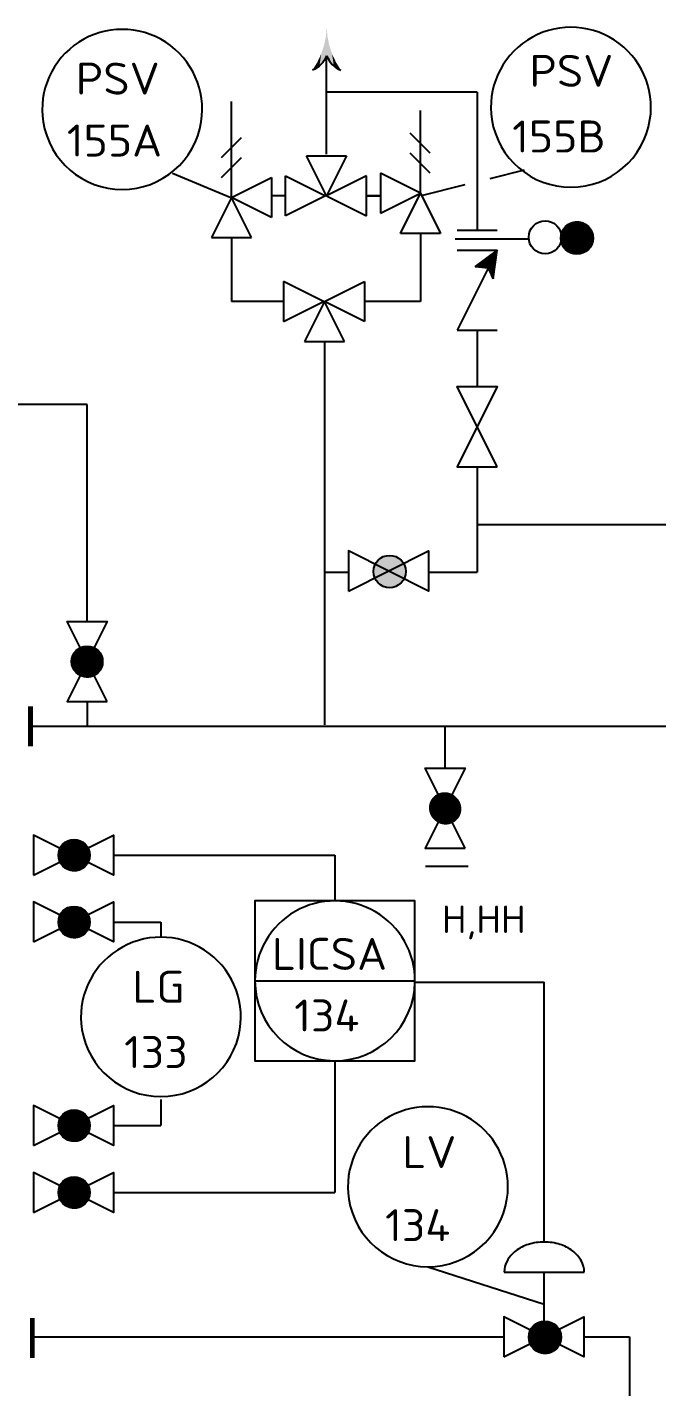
# Model space of a CAD drawing. Extents: x 270 to 589, y 86 to 206.
# Drawn here: x 492.46 to 495.21, y 99.97 to 105.91 of the extents above; entities that cross this region are included whole.
import ezdxf

# ---------------------------------------------------------------- set-up
doc = ezdxf.new("R2010")
doc.units = 0
doc.header["$MEASUREMENT"] = 0
doc.layers.get('0').update_dxf_attribs({"linetype": 'CONTINUOUS'})
doc.layers.add('IN-MIN-PROC', color=7, linetype='CONTINUOUS')
doc.styles.add('S1', font='SIMPLEX.shx')
doc.styles.add('SIMPLEX', font='SIMPLEX')

msp = doc.modelspace()

# ---------------------------------------------------------------- hatches: boundary and pattern name
h = msp.add_hatch()
h.set_pattern_fill('ANSI31', color=2, scale=0.0014, angle=90, style=0)
h.set_pattern_definition([(135, (511.57066495, -479.8263216), (-0.00012374368671, -0.00012374368671), [])])
h.paths.add_polyline_path([(494.4985, 104.8134), (494.5153, 104.9386), (494.4196, 104.8677), (494.4764, 104.8608)])
h = msp.add_hatch()
h.set_pattern_fill('ANSI31', color=2, scale=0.0001, style=0)
h.set_pattern_definition([(45, (55.027547742, -47.194257766), (-8.83883476483e-06, 8.83883476483e-06), [])])
edge = h.paths.add_edge_path()
edge.add_arc((494.0453, 103.533), 0.0708, 0, 360)
h = msp.add_hatch()
h.set_pattern_fill('ANSI31', color=2, scale=0.0014, style=0)
h.set_pattern_definition([(45, (-106.40738786, 85.36328621), (-0.00012374368671, 0.00012374368671), [])])
edge = h.paths.add_edge_path()
edge.add_arc((492.7222, 103.1393), 0.0678, 0, 360)
h = msp.add_hatch()
h.set_pattern_fill('ANSI31', color=2, scale=0.0014, style=0)
h.set_pattern_definition([(45, (-104.84063683, 84.72179733), (-0.00012374368671, 0.00012374368671), [])])
edge = h.paths.add_edge_path()
edge.add_arc((494.289, 102.4978), 0.0678, 0, 360)
h = msp.add_hatch()
h.set_pattern_fill('ANSI31', color=2, scale=0.0014, style=0)
h.set_pattern_definition([(45, (-105.26102614, 91.92738602), (-0.00012374368671, 0.00012374368671), [])])
edge = h.paths.add_edge_path()
edge.add_arc((492.6648, 102.2924), 0.0685, 0, 360)
h = msp.add_hatch()
h.set_pattern_fill('ANSI31', color=2, scale=0.0014, style=0)
h.set_pattern_definition([(45, (-105.26102614, 91.6348796), (-0.00012374368671, 0.00012374368671), [])])
edge = h.paths.add_edge_path()
edge.add_arc((492.6648, 101.9999), 0.0685, 0, 360)
h = msp.add_hatch()
h.set_pattern_fill('ANSI31', color=2, scale=0.0014, style=0)
h.set_pattern_definition([(45, (-105.26102614, 90.7443992), (-0.00012374368671, 0.00012374368671), [])])
edge = h.paths.add_edge_path()
edge.add_arc((492.6648, 101.1095), 0.0685, 0, 360)
h = msp.add_hatch()
h.set_pattern_fill('ANSI31', color=2, scale=0.0014, style=0)
h.set_pattern_definition([(45, (-105.26102614, 90.45189278), (-0.00012374368671, 0.00012374368671), [])])
edge = h.paths.add_edge_path()
edge.add_arc((492.6648, 100.817), 0.0685, 0, 360)
h = msp.add_hatch()
h.set_pattern_fill('ANSI31', color=2, scale=0.0014, style=0)
h.set_pattern_definition([(45, (-99.1070699, 90.84930402), (-0.00012374368671, 0.00012374368671), [])])
edge = h.paths.add_edge_path()
edge.add_arc((494.7246, 100.1839), 0.0708, 0, 360)

# ---------------------------------------------------------------- linework, layer by layer
at = {"color": 5, "linetype": 'CONTINUOUS'}
for p, q in [((493.7699, 105.3588), (493.7699, 105.7884)), ((494.4278, 105.6298), (493.7699, 105.6298)), ((494.4278, 105.6298), (494.4278, 105.0261)), ((493.5895, 105.1758), (493.5288, 105.1758)), ((494.0047, 105.1758), (493.9438, 105.1758)), ((493.3538, 104.9943), (493.3538, 104.7143)), ((494.1797, 105.0123), (494.1797, 104.7143)), ((493.5817, 104.7143), (493.3538, 104.7143)), ((494.1797, 104.7143), (493.936, 104.7143)), ((494.4278, 104.5886), (494.4278, 104.3417)), ((493.761, 104.5393), (493.761, 102.862)), ((494.4278, 103.9917), (494.4278, 103.5307)), ((495.7111, 103.7377), (494.4278, 103.7377)), ((493.761, 103.5307), (493.866, 103.5307)), ((494.216, 103.5307), (494.4278, 103.5307)), ((492.7222, 102.9643), (492.7222, 102.856)), ((492.4744, 102.857), (493.625, 102.857)), ((493.625, 102.857), (495.6776, 102.857)), ((492.8377, 102.2924), (493.8063, 102.2924)), ((493.8063, 102.2924), (493.8063, 102.0926)), ((492.8377, 101.9999), (493.0439, 101.9999)), ((493.8063, 101.3926), (493.8063, 100.8169)), ((492.8377, 101.1094), (493.0439, 101.1094)), ((492.8377, 100.8169), (493.8063, 100.8169)), ((492.4825, 100.1862), (494.5452, 100.1862)), ((494.8952, 100.1862), (495.0952, 100.1862)), ((495.0952, 100.1862), (495.0952, 96.9087))]:
    msp.add_line(p, q, dxfattribs=at)
at = {"color": 2}
for p, q in [((493.3538, 105.1693), (493.3538, 105.5882)), ((494.1797, 105.1873), (494.1797, 105.5498)), ((494.2234, 105.3623), (494.1359, 105.4498)), ((493.31, 105.3443), (493.3975, 105.4318)), ((493.31, 105.2568), (493.3975, 105.3443)), ((493.7688, 105.1758), (493.6813, 105.3508)), ((493.6813, 105.3508), (493.8563, 105.3508)), ((493.8563, 105.3508), (493.7688, 105.1758)), ((494.2234, 105.2748), (494.1359, 105.3623)), ((493.5895, 105.2633), (493.7645, 105.1758)), ((493.5895, 105.0883), (493.5895, 105.2633)), ((493.9438, 105.2633), (493.7688, 105.1758)), ((493.9438, 105.0883), (493.9438, 105.2633)), ((494.0047, 105.2748), (494.0047, 105.0998)), ((494.1797, 105.1873), (494.0047, 105.2748)), ((493.3538, 105.1693), (493.5288, 105.2568)), ((493.5288, 105.2568), (493.5288, 105.0818)), ((493.3538, 105.1693), (493.2663, 104.9943)), ((493.4413, 104.9943), (493.3538, 105.1693)), ((493.5288, 105.0818), (493.3538, 105.1693)), ((493.7645, 105.1758), (493.5895, 105.0883)), ((493.7688, 105.1758), (493.9438, 105.0883)), ((494.0047, 105.0998), (494.1797, 105.1873)), ((494.0922, 105.0123), (494.1797, 105.1873)), ((494.1797, 105.1873), (494.2672, 105.0123)), ((494.8936, 104.9271), (494.7997, 105.0196)), ((494.8935, 104.927), (494.7997, 105.0195)), ((494.8938, 104.9271), (494.7998, 105.0198)), ((494.894, 104.9272), (494.7999, 105.02)), ((494.8943, 104.9274), (494.8, 105.0203)), ((494.8942, 104.9273), (494.8, 105.0202)), ((494.8945, 104.9275), (494.8001, 105.0205)), ((494.8947, 104.9275), (494.8002, 105.0207)), ((494.8948, 104.9276), (494.8003, 105.0208)), ((494.8952, 104.9278), (494.8004, 105.0212)), ((494.895, 104.9277), (494.8004, 105.021)), ((494.8953, 104.9279), (494.8005, 105.0213)), ((494.8955, 104.9279), (494.8006, 105.0215)), ((494.8958, 104.9281), (494.8007, 105.0218)), ((494.8957, 104.928), (494.8007, 105.0217)), ((494.896, 104.9282), (494.8008, 105.022)), ((494.8962, 104.9283), (494.8009, 105.0222)), ((494.8963, 104.9283), (494.801, 105.0223)), ((494.8967, 104.9285), (494.8011, 105.0227)), ((494.8965, 104.9284), (494.8011, 105.0225)), ((494.8968, 104.9286), (494.8012, 105.0228)), ((494.897, 104.9287), (494.8013, 105.023)), ((494.8972, 104.9288), (494.8014, 105.0232)), ((494.8973, 104.9288), (494.8015, 105.0233)), ((494.8976, 104.929), (494.8016, 105.0237)), ((494.8975, 104.9289), (494.8016, 105.0235)), ((494.8978, 104.9291), (494.8017, 105.0238)), ((494.898, 104.9292), (494.8018, 105.024)), ((494.8981, 104.9293), (494.8019, 105.0242)), ((494.8983, 104.9294), (494.802, 105.0243)), ((494.8986, 104.9295), (494.8021, 105.0246)), ((494.8985, 104.9294), (494.8021, 105.0245)), ((494.8988, 104.9296), (494.8022, 105.0248)), ((494.8989, 104.9297), (494.8023, 105.025)), ((494.8991, 104.9298), (494.8024, 105.0251)), ((494.8993, 104.9299), (494.8025, 105.0253)), ((494.8994, 104.93), (494.8026, 105.0255)), ((494.8997, 104.9302), (494.8027, 105.0258)), ((494.8996, 104.9301), (494.8027, 105.0256)), ((494.8999, 104.9302), (494.8028, 105.0259)), ((494.9, 104.9303), (494.8029, 105.0261)), ((494.9002, 104.9304), (494.803, 105.0262)), ((494.9004, 104.9305), (494.8031, 105.0264)), ((494.9005, 104.9306), (494.8032, 105.0266)), ((494.9007, 104.9307), (494.8033, 105.0267)), ((494.9008, 104.9308), (494.8034, 105.0269)), ((494.901, 104.9309), (494.8035, 105.027)), ((494.9013, 104.9311), (494.8036, 105.0273)), ((494.9011, 104.931), (494.8036, 105.0272)), ((494.9015, 104.9312), (494.8037, 105.0275)), ((494.9016, 104.9313), (494.8038, 105.0277)), ((494.9018, 104.9314), (494.8039, 105.0278)), ((494.9019, 104.9314), (494.804, 105.028)), ((494.9021, 104.9315), (494.8041, 105.0281)), ((494.9022, 104.9316), (494.8042, 105.0283)), ((494.9024, 104.9317), (494.8043, 105.0284)), ((494.9025, 104.9318), (494.8044, 105.0286)), ((494.9027, 104.9319), (494.8045, 105.0287)), ((494.9028, 104.932), (494.8046, 105.0289)), ((494.903, 104.9321), (494.8047, 105.029)), ((494.9031, 104.9322), (494.8048, 105.0292)), ((494.9033, 104.9323), (494.8049, 105.0293)), ((494.9036, 104.9325), (494.805, 105.0296)), ((494.9034, 104.9324), (494.805, 105.0295)), ((494.9037, 104.9326), (494.8051, 105.0298)), ((494.9039, 104.9327), (494.8052, 105.0299)), ((494.904, 104.9328), (494.8053, 105.0301)), ((494.9042, 104.9329), (494.8054, 105.0302)), ((494.9043, 104.933), (494.8055, 105.0304)), ((494.9045, 104.9331), (494.8056, 105.0305)), ((494.9046, 104.9332), (494.8057, 105.0307)), ((494.9048, 104.9333), (494.8058, 105.0308)), ((494.9049, 104.9334), (494.8059, 105.031)), ((494.9051, 104.9335), (494.806, 105.0311)), ((494.9052, 104.9336), (494.8061, 105.0313)), ((494.9053, 104.9337), (494.8062, 105.0314)), ((494.9055, 104.9338), (494.8063, 105.0316)), ((494.9056, 104.9339), (494.8064, 105.0317)), ((494.9058, 104.934), (494.8065, 105.0319)), ((494.9059, 104.9341), (494.8066, 105.032)), ((494.9061, 104.9342), (494.8067, 105.0322)), ((494.9062, 104.9343), (494.8068, 105.0323)), ((494.9064, 104.9344), (494.8069, 105.0325)), ((494.9065, 104.9345), (494.807, 105.0326)), ((494.9066, 104.9346), (494.8071, 105.0327)), ((494.9068, 104.9347), (494.8072, 105.0329)), ((494.9069, 104.9349), (494.8073, 105.033)), ((494.9071, 104.935), (494.8074, 105.0332)), ((494.9072, 104.9351), (494.8076, 105.0333)), ((494.9074, 104.9352), (494.8077, 105.0335)), ((494.9075, 104.9353), (494.8078, 105.0336)), ((494.9076, 104.9354), (494.8079, 105.0337)), ((494.9078, 104.9355), (494.808, 105.0339)), ((494.9079, 104.9356), (494.8081, 105.034)), ((494.9081, 104.9357), (494.8082, 105.0342)), ((494.9082, 104.9358), (494.8083, 105.0343)), ((494.9083, 104.9359), (494.8084, 105.0345)), ((494.9085, 104.936), (494.8085, 105.0346)), ((494.9086, 104.9361), (494.8086, 105.0347)), ((494.9088, 104.9363), (494.8087, 105.0349)), ((494.9089, 104.9364), (494.8088, 105.035)), ((494.909, 104.9365), (494.8089, 105.0352)), ((494.9092, 104.9366), (494.809, 105.0353)), ((494.9093, 104.9367), (494.8092, 105.0354)), ((494.9094, 104.9368), (494.8093, 105.0356)), ((494.9096, 104.9369), (494.8094, 105.0357)), ((494.9097, 104.937), (494.8095, 105.0358)), ((494.9098, 104.9371), (494.8096, 105.036)), ((494.91, 104.9373), (494.8097, 105.0361)), ((494.9101, 104.9374), (494.8098, 105.0363)), ((494.9103, 104.9375), (494.8099, 105.0364)), ((494.9104, 104.9376), (494.81, 105.0365)), ((494.9105, 104.9377), (494.8101, 105.0367)), ((494.9107, 104.9378), (494.8103, 105.0368)), ((494.9108, 104.9379), (494.8104, 105.0369)), ((494.9109, 104.938), (494.8105, 105.0371)), ((494.9111, 104.9382), (494.8106, 105.0372)), ((494.9112, 104.9383), (494.8107, 105.0373)), ((494.9113, 104.9384), (494.8108, 105.0375)), ((494.9115, 104.9385), (494.8109, 105.0376)), ((494.9116, 104.9386), (494.811, 105.0377)), ((494.9117, 104.9387), (494.8112, 105.0379)), ((494.9118, 104.9389), (494.8113, 105.038)), ((494.912, 104.939), (494.8114, 105.0381)), ((494.9121, 104.9391), (494.8115, 105.0383)), ((494.9122, 104.9392), (494.8116, 105.0384)), ((494.9124, 104.9393), (494.8117, 105.0385)), ((494.9125, 104.9394), (494.8119, 105.0387)), ((494.9126, 104.9396), (494.812, 105.0388)), ((494.9128, 104.9397), (494.8121, 105.0389)), ((494.9129, 104.9398), (494.8122, 105.0391)), ((494.913, 104.9399), (494.8123, 105.0392)), ((494.9131, 104.94), (494.8124, 105.0393)), ((494.9133, 104.9402), (494.8126, 105.0394)), ((494.9134, 104.9403), (494.8127, 105.0396)), ((494.9135, 104.9404), (494.8128, 105.0397)), ((494.9136, 104.9405), (494.8129, 105.0398)), ((494.9138, 104.9406), (494.813, 105.04)), ((494.9139, 104.9408), (494.8132, 105.0401)), ((494.914, 104.9409), (494.8133, 105.0402)), ((494.9141, 104.941), (494.8134, 105.0403)), ((494.9143, 104.9411), (494.8135, 105.0405)), ((494.9144, 104.9413), (494.8136, 105.0406)), ((494.9145, 104.9414), (494.8138, 105.0407)), ((494.9146, 104.9415), (494.8139, 105.0408)), ((494.9148, 104.9416), (494.814, 105.041)), ((494.9149, 104.9417), (494.8141, 105.0411)), ((494.915, 104.9419), (494.8142, 105.0412)), ((494.9151, 104.942), (494.8144, 105.0413)), ((494.9153, 104.9421), (494.8145, 105.0415)), ((494.9154, 104.9422), (494.8146, 105.0416)), ((494.9155, 104.9424), (494.8147, 105.0417)), ((494.9156, 104.9425), (494.8149, 105.0418)), ((494.9158, 104.9426), (494.815, 105.042)), ((494.9159, 104.9428), (494.8151, 105.0421)), ((494.916, 104.9429), (494.8152, 105.0422)), ((494.9161, 104.943), (494.8154, 105.0423)), ((494.9162, 104.9431), (494.8155, 105.0425)), ((494.9164, 104.9433), (494.8156, 105.0426)), ((494.9165, 104.9434), (494.8157, 105.0427)), ((494.9166, 104.9435), (494.8159, 105.0428)), ((494.9167, 104.9436), (494.816, 105.0429)), ((494.9168, 104.9438), (494.8161, 105.0431)), ((494.9169, 104.9439), (494.8162, 105.0432)), ((494.9171, 104.944), (494.8164, 105.0433)), ((494.9172, 104.9442), (494.8165, 105.0434)), ((494.9173, 104.9443), (494.8166, 105.0435)), ((494.9174, 104.9444), (494.8168, 105.0437)), ((494.9175, 104.9446), (494.8169, 105.0438)), ((494.9177, 104.9447), (494.817, 105.0439)), ((494.9178, 104.9448), (494.8171, 105.044)), ((494.9179, 104.9449), (494.8173, 105.0441)), ((494.918, 104.9451), (494.8174, 105.0442)), ((494.9181, 104.9452), (494.8175, 105.0444)), ((494.9182, 104.9453), (494.8177, 105.0445)), ((494.9183, 104.9455), (494.8178, 105.0446)), ((494.9185, 104.9456), (494.8179, 105.0447)), ((494.9186, 104.9457), (494.8181, 105.0448)), ((494.9187, 104.9459), (494.8182, 105.0449)), ((494.9188, 104.946), (494.8183, 105.0451)), ((494.9189, 104.9461), (494.8185, 105.0452)), ((494.919, 104.9463), (494.8186, 105.0453)), ((494.9191, 104.9464), (494.8187, 105.0454)), ((494.9193, 104.9465), (494.8189, 105.0455)), ((494.9194, 104.9467), (494.819, 105.0456)), ((494.9195, 104.9468), (494.8191, 105.0457)), ((494.9196, 104.947), (494.8193, 105.0459)), ((494.9197, 104.9471), (494.8194, 105.046)), ((494.9198, 104.9472), (494.8195, 105.0461)), ((494.9199, 104.9474), (494.8197, 105.0462)), ((494.92, 104.9475), (494.8198, 105.0463)), ((494.9201, 104.9476), (494.8199, 105.0464)), ((494.9202, 104.9478), (494.8201, 105.0465)), ((494.9204, 104.9479), (494.8202, 105.0466)), ((494.9205, 104.9481), (494.8204, 105.0468)), ((494.9206, 104.9482), (494.8205, 105.0469)), ((494.9207, 104.9483), (494.8206, 105.047)), ((494.9208, 104.9485), (494.8208, 105.0471)), ((494.9209, 104.9486), (494.8209, 105.0472)), ((494.921, 104.9488), (494.821, 105.0473)), ((494.9211, 104.9489), (494.8212, 105.0474)), ((494.9212, 104.949), (494.8213, 105.0475)), ((494.9213, 104.9492), (494.8215, 105.0476)), ((494.9214, 104.9493), (494.8216, 105.0477)), ((494.9215, 104.9495), (494.8217, 105.0478)), ((494.9216, 104.9496), (494.8219, 105.0479)), ((494.9217, 104.9497), (494.822, 105.0481)), ((494.9218, 104.9499), (494.8222, 105.0482)), ((494.922, 104.95), (494.8223, 105.0483)), ((494.9221, 104.9502), (494.8224, 105.0484)), ((494.9222, 104.9503), (494.8226, 105.0485)), ((494.9223, 104.9505), (494.8227, 105.0486)), ((494.9224, 104.9506), (494.8229, 105.0487)), ((494.9225, 104.9507), (494.823, 105.0488)), ((494.9226, 104.9509), (494.8232, 105.0489)), ((494.9227, 104.951), (494.8233, 105.049)), ((494.9228, 104.9512), (494.8234, 105.0491)), ((494.9229, 104.9513), (494.8236, 105.0492)), ((494.923, 104.9515), (494.8237, 105.0493)), ((494.9231, 104.9516), (494.8239, 105.0494)), ((494.9232, 104.9518), (494.824, 105.0495)), ((494.9233, 104.9519), (494.8242, 105.0496)), ((494.9234, 104.9521), (494.8243, 105.0497)), ((494.9235, 104.9522), (494.8245, 105.0498)), ((494.9236, 104.9524), (494.8246, 105.0499)), ((494.9237, 104.9525), (494.8248, 105.05)), ((494.9238, 104.9527), (494.8249, 105.0501)), ((494.9239, 104.9528), (494.8251, 105.0502)), ((494.924, 104.953), (494.8252, 105.0503)), ((494.9241, 104.9531), (494.8253, 105.0504)), ((494.9242, 104.9533), (494.8255, 105.0505)), ((494.9243, 104.9534), (494.8256, 105.0506)), ((494.9244, 104.9536), (494.8258, 105.0507)), ((494.9245, 104.9537), (494.8259, 105.0508)), ((494.9245, 104.9539), (494.8261, 105.0509)), ((494.9246, 104.954), (494.8262, 105.051)), ((494.9247, 104.9542), (494.8264, 105.0511)), ((494.9248, 104.9543), (494.8265, 105.0512)), ((494.9249, 104.9545), (494.8267, 105.0513)), ((494.925, 104.9546), (494.8268, 105.0514)), ((494.9251, 104.9548), (494.827, 105.0515)), ((494.9252, 104.9549), (494.8272, 105.0516)), ((494.9253, 104.9551), (494.8273, 105.0517)), ((494.9254, 104.9552), (494.8275, 105.0518)), ((494.9255, 104.9554), (494.8276, 105.0519)), ((494.9256, 104.9555), (494.8278, 105.052)), ((494.9257, 104.9557), (494.8279, 105.0521)), ((494.9258, 104.9559), (494.8281, 105.0522)), ((494.9259, 104.956), (494.8282, 105.0523)), ((494.9259, 104.9562), (494.8284, 105.0524)), ((494.926, 104.9563), (494.8285, 105.0524)), ((494.9261, 104.9565), (494.8287, 105.0525)), ((494.9262, 104.9566), (494.8288, 105.0526)), ((494.9263, 104.9568), (494.829, 105.0527)), ((494.9264, 104.957), (494.8292, 105.0528)), ((494.9265, 104.9571), (494.8293, 105.0529)), ((494.9266, 104.9573), (494.8295, 105.053)), ((494.9267, 104.9574), (494.8296, 105.0531)), ((494.9267, 104.9576), (494.8298, 105.0532)), ((494.9268, 104.9577), (494.83, 105.0533)), ((494.9269, 104.9579), (494.8301, 105.0534)), ((494.927, 104.9581), (494.8303, 105.0534)), ((494.9271, 104.9582), (494.8304, 105.0535)), ((494.9272, 104.9584), (494.8306, 105.0536)), ((494.9273, 104.9585), (494.8307, 105.0537)), ((494.9274, 104.9587), (494.8309, 105.0538)), ((494.9274, 104.9589), (494.8311, 105.0539)), ((494.9275, 104.959), (494.8312, 105.054)), ((494.9276, 104.9592), (494.8314, 105.0541)), ((494.9277, 104.9594), (494.8316, 105.0541)), ((494.9278, 104.9595), (494.8317, 105.0542)), ((494.9279, 104.9597), (494.8319, 105.0543)), ((494.9279, 104.9599), (494.832, 105.0544)), ((494.928, 104.96), (494.8322, 105.0545)), ((494.9281, 104.9602), (494.8324, 105.0546)), ((494.9282, 104.9603), (494.8325, 105.0547)), ((494.9283, 104.9605), (494.8327, 105.0547)), ((494.9283, 104.9607), (494.8329, 105.0548)), ((494.9284, 104.9608), (494.833, 105.0549)), ((494.9285, 104.961), (494.8332, 105.055)), ((494.9286, 104.9612), (494.8334, 105.0551)), ((494.9287, 104.9613), (494.8335, 105.0551)), ((494.9287, 104.9615), (494.8337, 105.0552)), ((494.9288, 104.9617), (494.8339, 105.0553)), ((494.9289, 104.9618), (494.834, 105.0554)), ((494.929, 104.962), (494.8342, 105.0555)), ((494.9291, 104.9622), (494.8344, 105.0556)), ((494.9291, 104.9624), (494.8345, 105.0556)), ((494.9292, 104.9625), (494.8347, 105.0557)), ((494.9293, 104.9627), (494.8349, 105.0558)), ((494.9294, 104.9629), (494.835, 105.0559)), ((494.9294, 104.963), (494.8352, 105.0559)), ((494.9295, 104.9632), (494.8354, 105.056)), ((494.9296, 104.9634), (494.8355, 105.0561)), ((494.9297, 104.9636), (494.8357, 105.0562)), ((494.9297, 104.9637), (494.8359, 105.0563)), ((494.9298, 104.9639), (494.8361, 105.0563)), ((494.9299, 104.9641), (494.8362, 105.0564)), ((494.93, 104.9642), (494.8364, 105.0565)), ((494.93, 104.9644), (494.8366, 105.0566)), ((494.9301, 104.9646), (494.8368, 105.0566)), ((494.9302, 104.9648), (494.8369, 105.0567)), ((494.9303, 104.9649), (494.8371, 105.0568)), ((494.9303, 104.9651), (494.8373, 105.0569)), ((494.9304, 104.9653), (494.8374, 105.0569)), ((494.9305, 104.9655), (494.8376, 105.057)), ((494.9305, 104.9656), (494.8378, 105.0571)), ((494.9306, 104.9658), (494.838, 105.0571)), ((494.9307, 104.966), (494.8382, 105.0572)), ((494.9307, 104.9662), (494.8383, 105.0573)), ((494.9308, 104.9664), (494.8385, 105.0574)), ((494.9309, 104.9665), (494.8387, 105.0574)), ((494.9309, 104.9667), (494.8389, 105.0575)), ((494.931, 104.9669), (494.839, 105.0576)), ((494.9311, 104.9671), (494.8392, 105.0576)), ((494.9311, 104.9673), (494.8394, 105.0577)), ((494.9312, 104.9674), (494.8396, 105.0578)), ((494.9313, 104.9676), (494.8398, 105.0578)), ((494.9313, 104.9678), (494.8399, 105.0579)), ((494.9314, 104.968), (494.8401, 105.058)), ((494.9315, 104.9682), (494.8403, 105.058)), ((494.9315, 104.9683), (494.8405, 105.0581)), ((494.9316, 104.9685), (494.8407, 105.0582)), ((494.9317, 104.9687), (494.8408, 105.0582)), ((494.9317, 104.9689), (494.841, 105.0583)), ((494.9318, 104.9691), (494.8412, 105.0584)), ((494.9319, 104.9693), (494.8414, 105.0584)), ((494.9319, 104.9694), (494.8416, 105.0585)), ((494.932, 104.9696), (494.8418, 105.0586)), ((494.932, 104.9698), (494.842, 105.0586)), ((494.9321, 104.97), (494.8421, 105.0587)), ((494.9322, 104.9702), (494.8423, 105.0588)), ((494.9322, 104.9704), (494.8425, 105.0588)), ((494.9323, 104.9706), (494.8427, 105.0589)), ((494.9323, 104.9708), (494.8429, 105.0589)), ((494.9324, 104.9709), (494.8431, 105.059)), ((494.9324, 104.9711), (494.8433, 105.0591)), ((494.9325, 104.9713), (494.8434, 105.0591)), ((494.9326, 104.9715), (494.8436, 105.0592)), ((494.9326, 104.9717), (494.8438, 105.0592)), ((494.9327, 104.9719), (494.844, 105.0593)), ((494.9327, 104.9721), (494.8442, 105.0594)), ((494.9328, 104.9723), (494.8444, 105.0594)), ((494.9328, 104.9725), (494.8446, 105.0595)), ((494.9329, 104.9727), (494.8448, 105.0595)), ((494.9329, 104.9729), (494.845, 105.0596)), ((494.933, 104.973), (494.8452, 105.0596)), ((494.9331, 104.9732), (494.8454, 105.0597)), ((494.9331, 104.9734), (494.8456, 105.0598)), ((494.9332, 104.9736), (494.8457, 105.0598)), ((494.9332, 104.9738), (494.8459, 105.0599)), ((494.9333, 104.974), (494.8461, 105.0599)), ((494.9333, 104.9742), (494.8463, 105.06)), ((494.9334, 104.9744), (494.8465, 105.06)), ((494.9334, 104.9746), (494.8467, 105.0601)), ((494.9335, 104.9748), (494.8469, 105.0601)), ((494.9335, 104.975), (494.8471, 105.0602)), ((494.9336, 104.9752), (494.8473, 105.0602)), ((494.9336, 104.9754), (494.8475, 105.0603)), ((494.9336, 104.9756), (494.8477, 105.0603)), ((494.9337, 104.9758), (494.8479, 105.0604)), ((494.9337, 104.976), (494.8481, 105.0604)), ((494.9338, 104.9762), (494.8483, 105.0605)), ((494.9338, 104.9764), (494.8485, 105.0605)), ((494.9339, 104.9766), (494.8487, 105.0606)), ((494.9339, 104.9768), (494.8489, 105.0606)), ((494.934, 104.977), (494.8491, 105.0607)), ((494.934, 104.9772), (494.8493, 105.0607)), ((494.934, 104.9774), (494.8495, 105.0607)), ((494.9341, 104.9776), (494.8497, 105.0608)), ((494.9341, 104.9778), (494.8499, 105.0608)), ((494.9342, 104.978), (494.8501, 105.0609)), ((494.9342, 104.9782), (494.8503, 105.0609)), ((494.9342, 104.9785), (494.8506, 105.061)), ((494.9343, 104.9787), (494.8508, 105.061)), ((494.9343, 104.9789), (494.851, 105.061)), ((494.9344, 104.9791), (494.8512, 105.0611)), ((494.9344, 104.9793), (494.8514, 105.0611)), ((494.9344, 104.9795), (494.8516, 105.0612)), ((494.9345, 104.9797), (494.8518, 105.0612)), ((494.9345, 104.9799), (494.852, 105.0612)), ((494.9345, 104.9801), (494.8522, 105.0613)), ((494.9346, 104.9803), (494.8524, 105.0613)), ((494.9346, 104.9806), (494.8526, 105.0614)), ((494.9346, 104.9808), (494.8529, 105.0614)), ((494.9347, 104.981), (494.8531, 105.0614)), ((494.9347, 104.9812), (494.8533, 105.0615)), ((494.9347, 104.9814), (494.8535, 105.0615)), ((494.9348, 104.9816), (494.8537, 105.0615)), ((494.9348, 104.9818), (494.8539, 105.0616)), ((494.9348, 104.9821), (494.8541, 105.0616)), ((494.9349, 104.9823), (494.8544, 105.0616)), ((494.9349, 104.9825), (494.8546, 105.0617)), ((494.9349, 104.9827), (494.8548, 105.0617)), ((494.9349, 104.9829), (494.855, 105.0617)), ((494.935, 104.9831), (494.8552, 105.0618)), ((494.935, 104.9834), (494.8555, 105.0618)), ((494.935, 104.9836), (494.8557, 105.0618)), ((494.9351, 104.9838), (494.8559, 105.0618)), ((494.9351, 104.984), (494.8561, 105.0619)), ((494.9351, 104.9842), (494.8563, 105.0619)), ((494.9351, 104.9845), (494.8566, 105.0619)), ((494.9351, 104.9847), (494.8568, 105.062)), ((494.9352, 104.9849), (494.857, 105.062)), ((494.9352, 104.9851), (494.8572, 105.062)), ((494.9352, 104.9854), (494.8575, 105.062)), ((494.9352, 104.9856), (494.8577, 105.062)), ((494.9352, 104.9858), (494.8579, 105.0621)), ((494.9353, 104.9861), (494.8581, 105.0621)), ((494.9353, 104.9863), (494.8584, 105.0621)), ((494.9353, 104.9865), (494.8586, 105.0621)), ((494.9353, 104.9867), (494.8588, 105.0622)), ((494.9353, 104.987), (494.8591, 105.0622)), ((494.9353, 104.9872), (494.8593, 105.0622)), ((494.9354, 104.9874), (494.8595, 105.0622)), ((494.9354, 104.9877), (494.8597, 105.0622)), ((494.9354, 104.9879), (494.86, 105.0622)), ((494.9354, 104.9881), (494.8602, 105.0623)), ((494.9354, 104.9884), (494.8604, 105.0623)), ((494.9354, 104.9886), (494.8607, 105.0623)), ((494.9354, 104.9888), (494.8609, 105.0623)), ((494.9354, 104.9891), (494.8612, 105.0623)), ((494.9354, 104.9893), (494.8614, 105.0623)), ((494.9355, 104.9896), (494.8616, 105.0623)), ((494.9355, 104.9898), (494.8619, 105.0623)), ((494.9355, 104.99), (494.8621, 105.0624)), ((494.9355, 104.9903), (494.8623, 105.0624)), ((494.9355, 104.9905), (494.8626, 105.0624)), ((494.9355, 104.9908), (494.8628, 105.0624)), ((494.9355, 104.991), (494.8631, 105.0624)), ((494.9355, 104.9912), (494.8633, 105.0624)), ((494.9355, 104.9915), (494.8636, 105.0624)), ((494.9355, 104.9917), (494.8638, 105.0624)), ((494.9355, 104.992), (494.8641, 105.0624)), ((494.9355, 104.9922), (494.8643, 105.0624)), ((494.9355, 104.9925), (494.8646, 105.0624)), ((494.9355, 104.9927), (494.8648, 105.0624)), ((494.9355, 104.993), (494.8651, 105.0624)), ((494.9355, 104.9932), (494.8653, 105.0624)), ((494.9355, 104.9935), (494.8656, 105.0624)), ((494.9355, 104.9937), (494.8658, 105.0624)), ((494.9354, 104.994), (494.8661, 105.0624)), ((494.9354, 104.9942), (494.8663, 105.0624)), ((494.9354, 104.9945), (494.8666, 105.0624)), ((494.9354, 104.9947), (494.8668, 105.0624)), ((494.9354, 104.995), (494.8671, 105.0624)), ((494.9354, 104.9953), (494.8673, 105.0624)), ((494.9354, 104.9955), (494.8676, 105.0623)), ((494.9354, 104.9958), (494.8679, 105.0623)), ((494.9353, 104.996), (494.8681, 105.0623)), ((494.9353, 104.9963), (494.8684, 105.0623)), ((494.9353, 104.9966), (494.8687, 105.0623)), ((494.9353, 104.9968), (494.8689, 105.0623)), ((494.9353, 104.9971), (494.8692, 105.0623)), ((494.9353, 104.9974), (494.8694, 105.0622)), ((494.9352, 104.9976), (494.8697, 105.0622)), ((494.9352, 104.9979), (494.87, 105.0622)), ((494.9352, 104.9982), (494.8703, 105.0622)), ((494.9352, 104.9984), (494.8705, 105.0622)), ((494.9351, 104.9987), (494.8708, 105.0621)), ((494.9351, 104.999), (494.8711, 105.0621)), ((494.9351, 104.9993), (494.8713, 105.0621)), ((494.935, 104.9995), (494.8716, 105.0621)), ((494.935, 104.9998), (494.8719, 105.062)), ((494.935, 105.0001), (494.8722, 105.062)), ((494.9349, 105.0004), (494.8725, 105.062)), ((494.9349, 105.0007), (494.8727, 105.0619)), ((494.9349, 105.0009), (494.873, 105.0619)), ((494.9348, 105.0012), (494.8733, 105.0619)), ((494.9348, 105.0015), (494.8736, 105.0618)), ((494.9348, 105.0018), (494.8739, 105.0618)), ((494.9347, 105.0021), (494.8742, 105.0618)), ((494.9347, 105.0024), (494.8745, 105.0617)), ((494.9346, 105.0027), (494.8747, 105.0617)), ((494.9346, 105.0029), (494.875, 105.0616)), ((494.9345, 105.0032), (494.8753, 105.0616)), ((494.9345, 105.0035), (494.8756, 105.0616)), ((494.9344, 105.0038), (494.8759, 105.0615)), ((494.9344, 105.0041), (494.8762, 105.0615)), ((494.9343, 105.0044), (494.8765, 105.0614)), ((494.9343, 105.0047), (494.8768, 105.0614)), ((494.9342, 105.005), (494.8771, 105.0613)), ((494.9341, 105.0053), (494.8774, 105.0613)), ((494.9341, 105.0056), (494.8777, 105.0612)), ((494.934, 105.006), (494.878, 105.0611)), ((494.934, 105.0063), (494.8784, 105.0611)), ((494.9339, 105.0066), (494.8787, 105.061)), ((494.9338, 105.0069), (494.879, 105.061)), ((494.9338, 105.0072), (494.8793, 105.0609)), ((494.9337, 105.0075), (494.8796, 105.0608)), ((494.9336, 105.0078), (494.8799, 105.0607)), ((494.9335, 105.0082), (494.8803, 105.0607)), ((494.9335, 105.0085), (494.8806, 105.0606)), ((494.9334, 105.0088), (494.8809, 105.0605)), ((494.9333, 105.0091), (494.8812, 105.0604)), ((494.9332, 105.0095), (494.8816, 105.0604)), ((494.9331, 105.0098), (494.8819, 105.0603)), ((494.933, 105.0101), (494.8822, 105.0602)), ((494.9329, 105.0105), (494.8826, 105.0601)), ((494.9328, 105.0108), (494.8829, 105.06)), ((494.9327, 105.0111), (494.8833, 105.0599)), ((494.9326, 105.0115), (494.8836, 105.0598)), ((494.9325, 105.0118), (494.884, 105.0597)), ((494.9324, 105.0122), (494.8843, 105.0596)), ((494.9323, 105.0125), (494.8847, 105.0595)), ((494.9322, 105.0129), (494.885, 105.0594)), ((494.9321, 105.0132), (494.8854, 105.0593)), ((494.932, 105.0136), (494.8857, 105.0592)), ((494.9319, 105.014), (494.8861, 105.0591)), ((494.9317, 105.0143), (494.8865, 105.059)), ((494.9316, 105.0147), (494.8868, 105.0589)), ((494.9315, 105.0151), (494.8872, 105.0587)), ((494.9314, 105.0155), (494.8876, 105.0586)), ((494.9312, 105.0158), (494.888, 105.0585)), ((494.9311, 105.0162), (494.8884, 105.0583)), ((494.9309, 105.0166), (494.8888, 105.0582)), ((494.9308, 105.017), (494.8892, 105.0581)), ((494.9306, 105.0174), (494.8896, 105.0579)), ((494.9305, 105.0178), (494.89, 105.0578)), ((494.9303, 105.0182), (494.8904, 105.0576)), ((494.9301, 105.0186), (494.8908, 105.0574)), ((494.93, 105.019), (494.8912, 105.0573)), ((494.9298, 105.0195), (494.8916, 105.0571)), ((494.9296, 105.0199), (494.8921, 105.0569)), ((494.9294, 105.0203), (494.8925, 105.0567)), ((494.9292, 105.0208), (494.8929, 105.0565)), ((494.929, 105.0212), (494.8934, 105.0563)), ((494.9288, 105.0217), (494.8938, 105.0561)), ((494.9286, 105.0221), (494.8943, 105.0559)), ((494.9284, 105.0226), (494.8948, 105.0557)), ((494.9281, 105.0231), (494.8953, 105.0555)), ((494.9279, 105.0236), (494.8957, 105.0552)), ((494.9276, 105.0241), (494.8962, 105.055)), ((494.9274, 105.0246), (494.8967, 105.0547)), ((494.9271, 105.0251), (494.8973, 105.0545)), ((494.9268, 105.0256), (494.8978, 105.0542)), ((494.9265, 105.0261), (494.8983, 105.0539)), ((494.9262, 105.0267), (494.8989, 105.0536)), ((494.9259, 105.0273), (494.8995, 105.0533)), ((494.9255, 105.0278), (494.9001, 105.0529)), ((494.9252, 105.0285), (494.9007, 105.0526)), ((494.9248, 105.0291), (494.9013, 105.0522)), ((494.9244, 105.0297), (494.902, 105.0518)), ((494.9239, 105.0304), (494.9026, 105.0514)), ((494.9235, 105.0311), (494.9034, 105.0509)), ((494.9229, 105.0319), (494.9041, 105.0504)), ((494.9224, 105.0327), (494.9049, 105.0499)), ((494.9218, 105.0335), (494.9058, 105.0493)), ((494.9211, 105.0345), (494.9067, 105.0486)), ((494.9203, 105.0355), (494.9078, 105.0478)), ((494.9193, 105.0367), (494.909, 105.0468)), ((494.918, 105.0382), (494.9105, 105.0456)), ((494.9156, 105.0408), (494.9132, 105.0432)), ((493.2663, 104.9943), (493.4413, 104.9943)), ((494.2672, 105.0123), (494.0922, 105.0123)), ((494.8689, 104.921), (494.794, 104.9948)), ((494.8686, 104.921), (494.794, 104.9945)), ((494.8684, 104.921), (494.794, 104.9943)), ((494.8682, 104.921), (494.794, 104.9941)), ((494.8679, 104.921), (494.794, 104.9938)), ((494.8677, 104.921), (494.794, 104.9936)), ((494.8674, 104.9209), (494.794, 104.9934)), ((494.8672, 104.9209), (494.794, 104.9931)), ((494.867, 104.9209), (494.794, 104.9929)), ((494.8667, 104.9209), (494.794, 104.9926)), ((494.8665, 104.9209), (494.794, 104.9924)), ((494.8662, 104.9209), (494.794, 104.9921)), ((494.866, 104.9209), (494.794, 104.9919)), ((494.8657, 104.9209), (494.794, 104.9917)), ((494.8655, 104.9209), (494.794, 104.9914)), ((494.8653, 104.9209), (494.794, 104.9912)), ((494.865, 104.9209), (494.794, 104.9909)), ((494.8648, 104.9209), (494.794, 104.9907)), ((494.8645, 104.9209), (494.794, 104.9904)), ((494.8643, 104.9209), (494.794, 104.9902)), ((494.864, 104.9209), (494.794, 104.9899)), ((494.8638, 104.9209), (494.794, 104.9897)), ((494.8635, 104.9209), (494.794, 104.9894)), ((494.8632, 104.9209), (494.794, 104.9892)), ((494.863, 104.9209), (494.794, 104.9889)), ((494.8627, 104.9209), (494.794, 104.9886)), ((494.8705, 104.9211), (494.7941, 104.9964)), ((494.8703, 104.9211), (494.7941, 104.9962)), ((494.87, 104.9211), (494.7941, 104.996)), ((494.8698, 104.9211), (494.7941, 104.9957)), ((494.8696, 104.9211), (494.7941, 104.9955)), ((494.8693, 104.921), (494.7941, 104.9953)), ((494.8691, 104.921), (494.7941, 104.995)), ((494.8625, 104.9209), (494.7941, 104.9884)), ((494.8622, 104.9209), (494.7941, 104.9881)), ((494.862, 104.9209), (494.7941, 104.9879)), ((494.8617, 104.921), (494.7941, 104.9876)), ((494.8614, 104.921), (494.7941, 104.9874)), ((494.8612, 104.921), (494.7941, 104.9871)), ((494.8609, 104.921), (494.7941, 104.9868)), ((494.8719, 104.9213), (494.7942, 104.9978)), ((494.8716, 104.9212), (494.7942, 104.9976)), ((494.8714, 104.9212), (494.7942, 104.9973)), ((494.8712, 104.9212), (494.7942, 104.9971)), ((494.871, 104.9212), (494.7942, 104.9969)), ((494.8707, 104.9211), (494.7942, 104.9966)), ((494.8607, 104.921), (494.7942, 104.9866)), ((494.8604, 104.921), (494.7942, 104.9863)), ((494.8601, 104.921), (494.7942, 104.986)), ((494.8599, 104.9211), (494.7942, 104.9858)), ((494.8596, 104.9211), (494.7942, 104.9855)), ((494.8728, 104.9214), (494.7943, 104.9987)), ((494.8725, 104.9213), (494.7943, 104.9985)), ((494.8723, 104.9213), (494.7943, 104.9982)), ((494.8721, 104.9213), (494.7943, 104.998)), ((494.8593, 104.9211), (494.7943, 104.9852)), ((494.859, 104.9211), (494.7943, 104.985)), ((494.8588, 104.9211), (494.7943, 104.9847)), ((494.8585, 104.9212), (494.7943, 104.9844)), ((494.8739, 104.9215), (494.7944, 104.9998)), ((494.8737, 104.9215), (494.7944, 104.9996)), ((494.8734, 104.9214), (494.7944, 104.9994)), ((494.8732, 104.9214), (494.7944, 104.9991)), ((494.873, 104.9214), (494.7944, 104.9989)), ((494.8582, 104.9212), (494.7944, 104.9841)), ((494.8579, 104.9212), (494.7944, 104.9839)), ((494.8577, 104.9212), (494.7944, 104.9836)), ((494.8745, 104.9216), (494.7945, 105.0005)), ((494.8743, 104.9215), (494.7945, 105.0002)), ((494.8741, 104.9215), (494.7945, 105)), ((494.8574, 104.9213), (494.7945, 104.9833)), ((494.8571, 104.9213), (494.7945, 104.983)), ((494.8568, 104.9213), (494.7945, 104.9828)), ((494.8754, 104.9217), (494.7946, 105.0013)), ((494.8752, 104.9217), (494.7946, 105.0011)), ((494.875, 104.9216), (494.7946, 105.0009)), ((494.8748, 104.9216), (494.7946, 105.0007)), ((494.8566, 104.9214), (494.7946, 104.9825)), ((494.8563, 104.9214), (494.7946, 104.9822)), ((494.876, 104.9218), (494.7947, 105.002)), ((494.8758, 104.9218), (494.7947, 105.0018)), ((494.8756, 104.9217), (494.7947, 105.0015)), ((494.856, 104.9214), (494.7947, 104.9819)), ((494.8557, 104.9215), (494.7947, 104.9816)), ((494.8554, 104.9215), (494.7947, 104.9813)), ((494.8767, 104.9219), (494.7948, 105.0026)), ((494.8765, 104.9219), (494.7948, 105.0024)), ((494.8763, 104.9218), (494.7948, 105.0022)), ((494.8551, 104.9215), (494.7948, 104.981)), ((494.8548, 104.9216), (494.7948, 104.9808)), ((494.8773, 104.922), (494.7949, 105.0032)), ((494.8771, 104.922), (494.7949, 105.003)), ((494.8769, 104.9219), (494.7949, 105.0028)), ((494.8545, 104.9216), (494.7949, 104.9805)), ((494.8542, 104.9217), (494.7949, 104.9802)), ((494.878, 104.9221), (494.795, 105.0039)), ((494.8777, 104.9221), (494.795, 105.0037)), ((494.8775, 104.9221), (494.795, 105.0035)), ((494.854, 104.9217), (494.795, 104.9799)), ((494.8537, 104.9218), (494.795, 104.9796)), ((494.8784, 104.9222), (494.7951, 105.0043)), ((494.8782, 104.9222), (494.7951, 105.0041)), ((494.8534, 104.9218), (494.7951, 104.9793)), ((494.8531, 104.9219), (494.7951, 104.979)), ((494.879, 104.9223), (494.7952, 105.0049)), ((494.8788, 104.9223), (494.7952, 105.0047)), ((494.8786, 104.9223), (494.7952, 105.0045)), ((494.8528, 104.9219), (494.7952, 104.9787)), ((494.8525, 104.922), (494.7952, 104.9784)), ((494.8794, 104.9224), (494.7953, 105.0053)), ((494.8792, 104.9224), (494.7953, 105.0051)), ((494.8522, 104.922), (494.7953, 104.9781)), ((494.88, 104.9226), (494.7954, 105.0059)), ((494.8798, 104.9225), (494.7954, 105.0057)), ((494.8796, 104.9225), (494.7954, 105.0055)), ((494.8518, 104.9221), (494.7954, 104.9778)), ((494.8515, 104.9221), (494.7954, 104.9775)), ((494.8804, 104.9227), (494.7955, 105.0064)), ((494.8802, 104.9226), (494.7955, 105.0062)), ((494.8512, 104.9222), (494.7955, 104.9772)), ((494.8509, 104.9223), (494.7955, 104.9768)), ((494.8808, 104.9227), (494.7956, 105.0068)), ((494.8806, 104.9227), (494.7956, 105.0066)), ((494.8506, 104.9223), (494.7956, 104.9765)), ((494.8814, 104.9229), (494.7957, 105.0074)), ((494.8812, 104.9228), (494.7957, 105.0072)), ((494.881, 104.9228), (494.7957, 105.007)), ((494.8503, 104.9224), (494.7957, 104.9762)), ((494.8818, 104.923), (494.7958, 105.0078)), ((494.8816, 104.9229), (494.7958, 105.0076)), ((494.85, 104.9224), (494.7958, 104.9759)), ((494.8497, 104.9225), (494.7958, 104.9756)), ((494.8822, 104.9231), (494.7959, 105.0082)), ((494.882, 104.923), (494.7959, 105.008)), ((494.8493, 104.9226), (494.7959, 104.9753)), ((494.8826, 104.9232), (494.796, 105.0086)), ((494.8824, 104.9231), (494.796, 105.0084)), ((494.849, 104.9227), (494.796, 104.9749)), ((494.883, 104.9233), (494.7961, 105.009)), ((494.8828, 104.9232), (494.7961, 105.0088)), ((494.8487, 104.9227), (494.7961, 104.9746)), ((494.8484, 104.9228), (494.7961, 104.9743)), ((494.8834, 104.9234), (494.7962, 105.0093)), ((494.8832, 104.9233), (494.7962, 105.0092)), ((494.848, 104.9229), (494.7962, 104.974)), ((494.8838, 104.9235), (494.7963, 105.0097)), ((494.8836, 104.9235), (494.7963, 105.0095)), ((494.8477, 104.923), (494.7963, 104.9736)), ((494.8842, 104.9236), (494.7964, 105.0101)), ((494.884, 104.9236), (494.7964, 105.0099)), ((494.8474, 104.9231), (494.7964, 104.9733)), ((494.8846, 104.9237), (494.7965, 105.0105)), ((494.8844, 104.9237), (494.7965, 105.0103)), ((494.847, 104.9231), (494.7965, 104.973)), ((494.8849, 104.9238), (494.7966, 105.0109)), ((494.8848, 104.9238), (494.7966, 105.0107)), ((494.8467, 104.9232), (494.7966, 104.9726)), ((494.8851, 104.9239), (494.7967, 105.0111)), ((494.8463, 104.9233), (494.7967, 104.9723)), ((494.8855, 104.924), (494.7968, 105.0115)), ((494.8853, 104.924), (494.7968, 105.0113)), ((494.846, 104.9234), (494.7968, 104.9719)), ((494.8859, 104.9241), (494.7969, 105.0119)), ((494.8857, 104.9241), (494.7969, 105.0117)), ((494.8456, 104.9235), (494.7969, 104.9716)), ((494.8863, 104.9243), (494.797, 105.0122)), ((494.8861, 104.9242), (494.797, 105.012)), ((494.8453, 104.9236), (494.797, 104.9712)), ((494.8865, 104.9243), (494.7971, 105.0124)), ((494.8449, 104.9237), (494.7971, 104.9709)), ((494.8868, 104.9244), (494.7972, 105.0128)), ((494.8867, 104.9244), (494.7972, 105.0126)), ((494.8446, 104.9238), (494.7972, 104.9705)), ((494.8872, 104.9246), (494.7973, 105.0132)), ((494.887, 104.9245), (494.7973, 105.013)), ((494.8442, 104.9239), (494.7973, 104.9702)), ((494.8874, 104.9246), (494.7974, 105.0134)), ((494.8439, 104.924), (494.7974, 104.9698)), ((494.8878, 104.9247), (494.7975, 105.0137)), ((494.8876, 104.9247), (494.7975, 105.0135)), ((494.8435, 104.9242), (494.7975, 104.9695)), ((494.8881, 104.9249), (494.7976, 105.0141)), ((494.888, 104.9248), (494.7976, 105.0139)), ((494.8883, 104.9249), (494.7977, 105.0143)), ((494.8431, 104.9243), (494.7977, 104.9691)), ((494.8887, 104.9251), (494.7978, 105.0147)), ((494.8885, 104.925), (494.7978, 105.0145)), ((494.8428, 104.9244), (494.7978, 104.9687)), ((494.8891, 104.9252), (494.7979, 105.015)), ((494.8889, 104.9251), (494.7979, 105.0148)), ((494.8424, 104.9245), (494.7979, 104.9684)), ((494.8892, 104.9253), (494.798, 105.0152)), ((494.8896, 104.9254), (494.7981, 105.0156)), ((494.8894, 104.9253), (494.7981, 105.0154)), ((494.842, 104.9246), (494.7981, 104.968)), ((494.8898, 104.9255), (494.7982, 105.0157)), ((494.8416, 104.9248), (494.7982, 104.9676)), ((494.8901, 104.9256), (494.7983, 105.0161)), ((494.89, 104.9255), (494.7983, 105.0159)), ((494.8412, 104.9249), (494.7983, 104.9672)), ((494.8903, 104.9257), (494.7984, 105.0163)), ((494.8907, 104.9258), (494.7985, 105.0166)), ((494.8905, 104.9257), (494.7985, 105.0165)), ((494.8409, 104.925), (494.7985, 104.9668)), ((494.8908, 104.9259), (494.7986, 105.0168)), ((494.8405, 104.9252), (494.7986, 104.9664)), ((494.8912, 104.926), (494.7987, 105.0172)), ((494.891, 104.926), (494.7987, 105.017)), ((494.8914, 104.9261), (494.7988, 105.0174)), ((494.8401, 104.9253), (494.7988, 104.966)), ((494.8916, 104.9262), (494.7989, 105.0175)), ((494.8397, 104.9255), (494.7989, 104.9656)), ((494.8919, 104.9263), (494.799, 105.0179)), ((494.8917, 104.9262), (494.799, 105.0177)), ((494.8921, 104.9264), (494.7991, 105.0181)), ((494.8393, 104.9256), (494.7991, 104.9652)), ((494.8924, 104.9265), (494.7992, 105.0184)), ((494.8923, 104.9265), (494.7992, 105.0182)), ((494.8926, 104.9266), (494.7993, 105.0186)), ((494.8388, 104.9258), (494.7993, 104.9648)), ((494.8928, 104.9267), (494.7994, 105.0188)), ((494.8384, 104.926), (494.7994, 104.9644)), ((494.8931, 104.9268), (494.7995, 105.0191)), ((494.893, 104.9268), (494.7995, 105.0189)), ((494.8933, 104.9269), (494.7996, 105.0193)), ((494.838, 104.9261), (494.7996, 104.964)), ((494.8376, 104.9263), (494.7998, 104.9636)), ((494.8371, 104.9265), (494.8, 104.9631)), ((494.8367, 104.9267), (494.8002, 104.9627)), ((494.8363, 104.9269), (494.8004, 104.9623)), ((494.8358, 104.9271), (494.8006, 104.9618)), ((494.8353, 104.9273), (494.8008, 104.9613)), ((494.8349, 104.9275), (494.801, 104.9609)), ((494.8344, 104.9277), (494.8012, 104.9604)), ((494.5153, 104.9386), (494.3403, 104.5886)), ((494.3403, 104.9386), (494.5153, 104.9386)), ((494.5153, 104.9386), (494.4196, 104.8677)), ((494.4985, 104.8134), (494.5153, 104.9386)), ((494.8339, 104.928), (494.8015, 104.9599)), ((494.8334, 104.9282), (494.8017, 104.9594)), ((494.8329, 104.9284), (494.802, 104.9589)), ((494.8324, 104.9287), (494.8023, 104.9584)), ((494.8319, 104.929), (494.8025, 104.9579)), ((494.8313, 104.9293), (494.8028, 104.9574)), ((494.8308, 104.9296), (494.8031, 104.9568)), ((494.8302, 104.9299), (494.8035, 104.9563)), ((494.8296, 104.9302), (494.8038, 104.9557)), ((494.829, 104.9306), (494.8042, 104.9551)), ((494.8284, 104.9309), (494.8045, 104.9545)), ((494.8278, 104.9313), (494.8049, 104.9538)), ((494.8271, 104.9317), (494.8054, 104.9532)), ((494.8264, 104.9322), (494.8058, 104.9525)), ((494.8256, 104.9327), (494.8063, 104.9517)), ((494.8249, 104.9332), (494.8069, 104.951)), ((494.824, 104.9338), (494.8074, 104.9501)), ((494.8231, 104.9344), (494.8081, 104.9492)), ((494.8221, 104.9352), (494.8089, 104.9482)), ((494.821, 104.936), (494.8098, 104.9471)), ((494.8196, 104.9372), (494.8109, 104.9457)), ((494.8177, 104.9388), (494.8126, 104.9438)), ((494.4196, 104.8677), (494.4764, 104.8608)), ((494.4764, 104.8608), (494.4985, 104.8134)), ((493.7567, 104.7143), (493.5817, 104.8018)), ((493.5817, 104.8018), (493.5817, 104.6268)), ((493.761, 104.7143), (493.936, 104.8018)), ((493.936, 104.8018), (493.936, 104.6268)), ((493.5817, 104.6268), (493.7567, 104.7143)), ((493.761, 104.7143), (493.6735, 104.5393)), ((493.936, 104.6268), (493.761, 104.7143)), ((493.8485, 104.5393), (493.761, 104.7143)), ((494.3403, 104.5886), (494.5153, 104.5886)), ((493.6735, 104.5393), (493.8485, 104.5393)), ((494.2887, 102.6728), (494.2887, 102.8572)), ((494.203, 102.2449), (494.389, 102.2449)), ((494.5465, 100.4691), (494.8965, 100.4691)), ((494.7215, 100.1878), (494.7215, 100.4691))]:
    msp.add_line(p, q, dxfattribs=at)
at = {"color": 7, "linetype": 'CONTINUOUS'}
for p, q in [((493.9438, 105.1758), (494.0047, 105.1758)), ((494.8662, 105.0623), (494.8662, 105.0624)), ((494.4294, 104.8665), (494.4294, 104.8749)), ((492.7222, 104.2632), (489.2727, 104.2632)), ((492.7222, 103.4633), (492.7222, 104.2632)), ((494.116, 103.5307), (494.116, 103.5307)), ((492.7073, 102.2924), (492.7333, 102.2924)), ((492.7073, 101.9999), (492.7333, 101.9999)), ((492.7073, 101.1094), (492.7333, 101.1094)), ((492.7073, 100.8169), (492.7333, 100.8169))]:
    msp.add_line(p, q, dxfattribs=at)
at = {"color": 2, "linetype": 'CONTINUOUS'}
for p, q in [((494.3403, 105.0261), (494.5153, 105.0261)), ((494.3327, 104.9877), (494.654, 104.9877))]:
    msp.add_line(p, q, dxfattribs=at)
at = {"color": 7}
msp.add_line((492.7222, 103.3143), (492.7222, 103.4633), dxfattribs=at)
at = {"linetype": 'CONTINUOUS'}
msp.add_line((493.4563, 101.7426), (494.1563, 101.7426), dxfattribs=at)
at = {"color": 5, "linetype": 'CONTINUOUS'}
for points in [[(493.7699, 105.7884, -0.206864), (493.7074, 105.7259, -0.206864)], [(493.7699, 105.7884, 0.206864), (493.8324, 105.7259, 0.206864)]]:
    msp.add_lwpolyline(points, format="xyb", dxfattribs=at)
at = {"color": 2}
for points in [[(494.5153, 103.9917), (494.3403, 104.3417), (494.5153, 104.3417), (494.3403, 103.9917)], [(493.866, 103.4479), (494.216, 103.6229), (494.216, 103.4479), (493.866, 103.6229)], [(492.8097, 102.9643), (492.6347, 103.3143), (492.8097, 103.3143), (492.6347, 102.9643)], [(494.3765, 102.3228), (494.2015, 102.6728), (494.3765, 102.6728), (494.2015, 102.3228)], [(492.4877, 102.2057), (492.8377, 102.3807), (492.8377, 102.2057), (492.4877, 102.3807)], [(492.4877, 101.9132), (492.8377, 102.0882), (492.8377, 101.9132), (492.4877, 102.0882)], [(492.4877, 101.0228), (492.8377, 101.1978), (492.8377, 101.0228), (492.4877, 101.1978)], [(492.4877, 100.7302), (492.8377, 100.9052), (492.8377, 100.7302), (492.4877, 100.9052)], [(494.5452, 100.0988), (494.8952, 100.2738), (494.8952, 100.0988), (494.5452, 100.2738)]]:
    msp.add_lwpolyline(points, close=True, dxfattribs=at)
at = {"color": 2, "const_width": 0.021}
for points in [[(492.4744, 102.9428), (492.4744, 102.7678)], [(492.4825, 100.2688), (492.4825, 100.0938)]]:
    msp.add_lwpolyline(points, dxfattribs=at)
for points in [[(494.1563, 101.7372), (494.1563, 102.0926), (493.4563, 102.0926), (493.4563, 101.7426)], [(494.1563, 101.6887), (494.1563, 101.7679)], [(493.4563, 101.7426), (493.4563, 101.6887)], [(493.4563, 101.6887), (493.4563, 101.3926), (494.1563, 101.3926), (494.1563, 101.7283)]]:
    msp.add_lwpolyline(points)
at = {"color": 2}
msp.add_lwpolyline([(494.8965, 100.4691, 0.126822), (494.884, 100.5173, 0.10607), (494.8452, 100.5619, 0.085783), (494.7905, 100.5899, 0.075445), (494.7215, 100.6003, 0.075445), (494.6525, 100.5899, 0.085783), (494.5977, 100.5619, 0.10607), (494.5589, 100.5173, 0.126822), (494.5465, 100.4691, 0.126822)], format="xyb", dxfattribs=at)
at = {"color": 2, "linetype": 'CONTINUOUS'}
msp.add_circle((494.7256, 104.9949), 0.072, dxfattribs=at)
at = {"color": 7, "linetype": 'CONTINUOUS'}
for centre, radius in [((494.8647, 104.9916), 0.0708), ((494.0453, 103.533), 0.0708), ((492.7222, 103.1393), 0.0678), ((494.2887, 102.499), 0.0484), ((492.6648, 102.2924), 0.0685), ((492.6648, 101.9999), 0.0685), ((492.6648, 101.1095), 0.0685), ((492.6648, 100.817), 0.0685), ((494.7246, 100.1839), 0.0708)]:
    msp.add_circle(centre, radius, dxfattribs=at)
for centre, radius, start, end in [((494.8384, 105.5639), 0.35, 351.15289, 188.84711), ((492.8756, 105.5542), 0.35, 351.15289, 188.84711), ((492.8756, 105.5542), 0.35, 188.84711, 351.15289), ((494.8384, 105.5639), 0.35, 188.84711, 351.15289), ((493.8063, 101.7426), 0.35, 359.56414, 180), ((493.0448, 101.5838), 0.35, 351.15289, 188.84711), ((493.8063, 101.7431), 0.35, 180.08107, 359.04726), ((493.8063, 101.7426), 0.35, 359.12827, 0), ((493.0448, 101.5873), 0.3506, 189.4103, 350.5897), ((494.2129, 100.8423), 0.35, 351.15289, 188.84711), ((494.2129, 100.8423), 0.35, 188.84711, 351.15289)]:
    msp.add_arc(centre, radius, start, end)
at = {"color": 5, "linetype": 'CONTINUOUS'}
for points in [[(493.7699, 105.9134), (493.7699, 105.7884), (493.7666, 105.8735), (493.7618, 105.7722)], [(493.7699, 105.9134), (493.7699, 105.7884), (493.7732, 105.8735), (493.7779, 105.7722)], [(493.7666, 105.8735), (493.7618, 105.7722), (493.7585, 105.8342), (493.7513, 105.7574)], [(493.7732, 105.8735), (493.7779, 105.7722), (493.7813, 105.8342), (493.7885, 105.7574)], [(493.7458, 105.7962), (493.7384, 105.7446), (493.7287, 105.7599), (493.7237, 105.734)], [(493.7585, 105.8342), (493.7513, 105.7574), (493.7458, 105.7962), (493.7384, 105.7446)], [(493.7813, 105.8342), (493.7885, 105.7574), (493.7939, 105.7962), (493.8013, 105.7446)], [(493.7939, 105.7962), (493.8013, 105.7446), (493.8111, 105.7599), (493.8161, 105.734)], [(493.7287, 105.7599), (493.7237, 105.734), (493.7074, 105.7259)], [(493.8111, 105.7599), (493.8161, 105.734), (493.8324, 105.7259)]]:
    msp.add_solid(points, dxfattribs=at)
at = {"layer": 'IN-MIN-PROC', "color": 7, "linetype": 'CONTINUOUS'}
for p, q in [((493.096, 105.2755), (493.3509, 105.169)), ((494.4853, 105.2524), (494.6348, 105.2894)), ((494.1852, 105.1783), (494.3762, 105.2255)), ((494.1563, 101.7372), (494.7211, 101.7373)), ((494.7215, 100.6003), (494.7211, 101.7372)), ((494.2129, 100.4923), (494.7215, 100.3285)), ((494.6538, 100.1862), (494.7953, 100.1862))]:
    msp.add_line(p, q, dxfattribs=at)
at = {"layer": 'IN-MIN-PROC', "color": 5}
for p, q in [((493.0439, 101.9999), (493.0439, 101.9338)), ((493.0439, 101.2236), (493.0439, 101.1094))]:
    msp.add_line(p, q, dxfattribs=at)

# ---------------------------------------------------------------- texts
at = {"color": 7, "linetype": 'CONTINUOUS'}
for s, height, style, p in [('PSV', 0.14, 'SIMPLEX', (494.6569, 105.653)), ('PSV', 0.14, 'SIMPLEX', (492.6727, 105.6189)), ('155B', 0.14, 'SIMPLEX', (494.5814, 105.3659)), ('155A', 0.14, 'SIMPLEX', (492.6335, 105.3481)), ('H,HH', 0.12, 'SIMPLEX', (494.2736, 101.9524)), ('LICSA', 0.14, 'SIMPLEX', (493.5307, 101.7907)), ('LG', 0.14, 'S1', (492.9198, 101.6468)), ('134', 0.14, 'SIMPLEX', (493.6282, 101.5213)), ('133', 0.14, 'SIMPLEX', (492.8838, 101.3613)), ('LV', 0.14, 'SIMPLEX', (494.1006, 100.9239)), ('134', 0.14, 'SIMPLEX', (494.0257, 100.604))]:
    msp.add_text(s, height=height, dxfattribs=dict(at, style=style)).set_placement(p)

doc.saveas('drawing.dxf')
